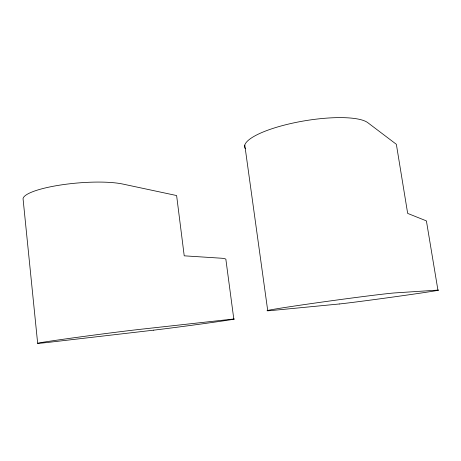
<?xml version="1.0" encoding="UTF-8"?>
<svg xmlns="http://www.w3.org/2000/svg" width="461" height="461" viewBox="0 0 461 461"><rect width="100%" height="100%" fill="white"/><g stroke="black" fill="none" stroke-linecap="round" stroke-linejoin="round"><path stroke-width="0.69" d="M437.95 290.24L426.581 221.96A50.554 5.405 -8.9 0 0 425.762 220.635L407.668 213.403L396.362 144.31L367.797 122.678A63.589 15.974 -9.5 0 0 294.423 122.747A63.589 15.974 -9.5 0 0 245.235 148.575M244.791 145.14L267.708 310.518M233.819 319.145L225.925 259.774A43.795 4.258 -7.2 0 0 221.078 258.195L184.221 255.826L176.615 195.55L122.885 184.072A55.107 11.421 -5 0 0 62.189 184.769A55.107 11.421 -5 0 0 23.05 198.691L37.652 343.272M153.45 330.185L51.857 341.97A56.386 0.795 -7.5 0 1 59.227 339.832A56.386 0.795 -7.5 0 1 139.977 329.356L229.18 319.496A44.221 0.519 -7.6 0 1 212.037 322.487A44.221 0.519 -7.6 0 1 153.45 330.185M339.25 303.989L272.555 310.42A65.324 1.118 -7.8 0 1 311.63 303.54A65.324 1.118 -7.8 0 1 394.95 292.908L437.333 290.148A51.125 0.663 -7.8 0 1 399.727 296.095A51.125 0.663 -7.8 0 1 339.25 303.989"/></g></svg>
